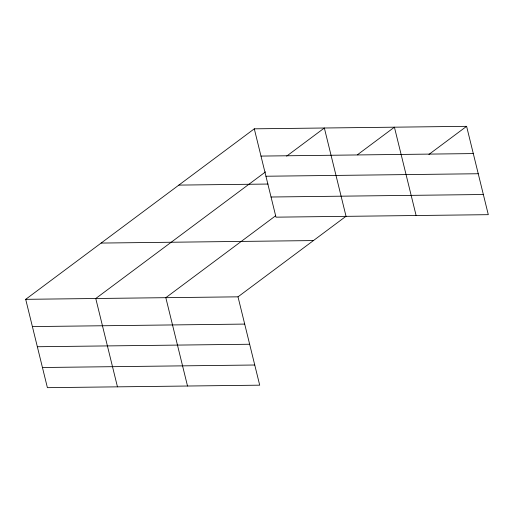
<?xml version="1.0" encoding="UTF-8"?>
<svg xmlns="http://www.w3.org/2000/svg" width="514" height="514" viewBox="0 0 514 514"><rect width="100%" height="100%" fill="white"/><g stroke="black" fill="none" stroke-linecap="round" stroke-linejoin="round"><path stroke-width="0.77" d="M345.935 216.336L238.008 296.835L259.705 385.172L47.397 387.665L25.7 299.328L254.295 128.828L466.603 126.335L488.3 214.672L275.992 217.165L254.295 128.828M265.539 171.875L95.765 298.505L117.462 386.843M286.639 156.14L324.353 128.005L346.05 216.343M275.658 215.758L165.823 297.683L187.52 386.02M357.339 154.836L394.418 127.183L416.115 215.52M428.882 154.463L466.603 126.335M260.983 156.083L473.298 153.583M265.937 176.238L478.245 173.745M178.859 185.098L268.025 184.044M271.039 197.01L483.346 194.51M101.136 243.064L313.444 240.571M25.7 299.328L238.008 296.835M32.395 326.583L244.703 324.083M37.342 346.738L249.656 344.245M42.444 367.51L254.758 365.011"/></g></svg>
